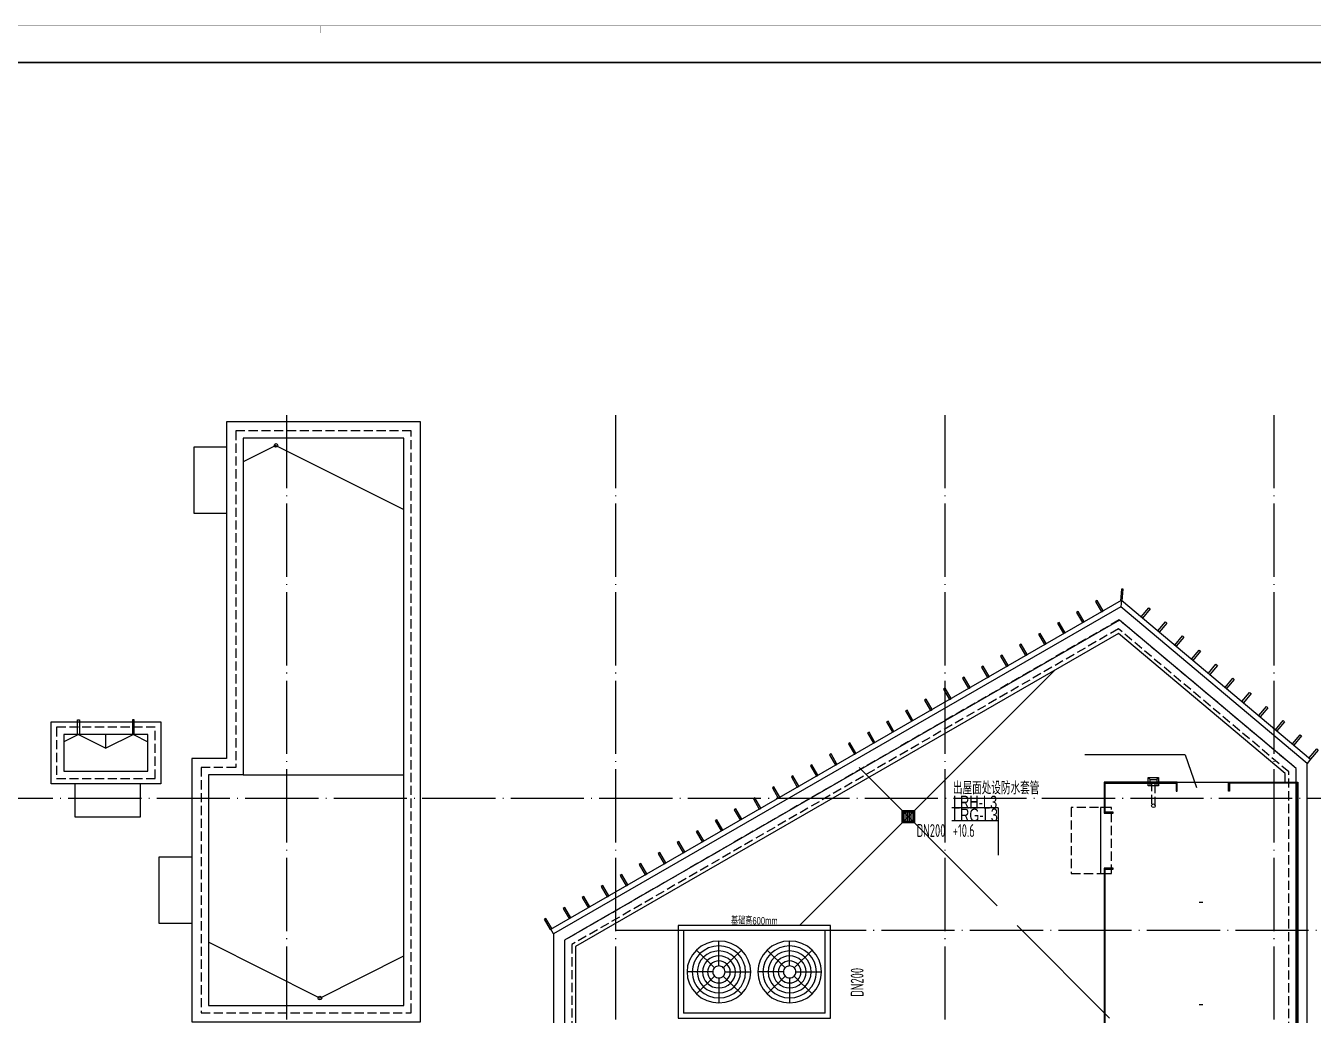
# Model space of a CAD drawing. Extents: x -777745 to 647905, y -207485 to 303235.
# Drawn here: x 23366 to 58568, y 136877 to 163917 of the extents above; entities that cross this region are included whole.
import ezdxf

# ---------------------------------------------------------------- set-up
doc = ezdxf.new("R2010")
doc.units = 0
doc.header["$LTSCALE"] = 1000
for name, pattern in [('X-104 13#平面$0$109 3#平面$0$DASH', [0.35, 0.25, -0.1]), ('X-104 13#平面$0$DASH', [0.35, 0.25, -0.1]), ('X-104 13#平面$0$DOTE', [2.42, 2, -0.2, 0.02, -0.2])]:
    doc.linetypes.add(name, pattern=pattern)
doc.layers.get('0').update_dxf_attribs({"linetype": 'CONTINUOUS'})
doc.layers.add('00-建筑结构条件', color=4, linetype='CONTINUOUS', plot=False)
for name, color, linetype in [('00-防烟分区', 4, 'CONTINUOUS'), ('13#楼幕墙$1$A-C_玻璃幕墙', 140, 'CONTINUOUS'), ('13#楼幕墙$1$D-铝板', 181, 'CONTINUOUS'), ('ACS_COM', 7, 'CONTINUOUS'), ('DUCT-新风标注', 3, 'CONTINUOUS'), ('EQ-冷水机组', 7, 'CONTINUOUS'), ('X-104 13#平面$0$00-基础条件', 4, 'CONTINUOUS'), ('X-104 13#平面$0$A-E_电梯', 171, 'CONTINUOUS'), ('X-104 13#平面$0$A-O_分水线', 127, 'CONTINUOUS'), ('X-104 13#平面$0$A-O_屋面', 201, 'CONTINUOUS'), ('X-104 13#平面$0$A-SUR_保温', 222, 'CONTINUOUS'), ('X-104 13#平面$0$A-TECH_结构', 21, 'CONTINUOUS'), ('X-104 13#平面$0$A_AXIS-轴线', 36, 'X-104 13#平面$0$DOTE'), ('X-104 13#平面$0$EH_石材', 116, 'CONTINUOUS'), ('X-104 13#平面$0$X-104 13#平面$0$A-TECH_结构', 21, 'CONTINUOUS'), ('X-104 13#平面$0$图例', 7, 'CONTINUOUS')]:
    doc.layers.add(name, color=color, linetype=linetype)
doc.styles.add('HZF', font='ROS', dxfattribs={"width": 0.75, "bigfont": 'JD'})
doc.styles.add('等高', font='ros1.shx', dxfattribs={"width": 0.7, "bigfont": 'jd.shx'})

# ---------------------------------------------------------------- blocks, each defined once
blk = doc.blocks.new('图框-A1')
for points, const_width in [([(0, 0), (841, 0), (841, 594), (0, 594)], 0.05), ([(766, 584), (25, 584), (25, 10), (766, 10)], 0.5)]:
    blk.add_lwpolyline(points, close=True, dxfattribs=dict(const_width=const_width))
at = {"const_width": 0.05}
blk.add_lwpolyline([(420.5, 594), (420.5, 592)], dxfattribs=at)
blk = doc.blocks.new('X-104 13#平面$0$zzzzx')
at = {"layer": 'X-104 13#平面$0$A_AXIS-轴线', "linetype": 'X-104 13#平面$0$DOTE'}
for p, q in [((30500, -7401), (30500, 28620)), ((39500, -7401), (39500, 28620)), ((48500, -7401), (48500, 28620)), ((57500, -7401), (57500, 28620)), ((60408, 18000), (-2925, 18000))]:
    blk.add_line(p, q, dxfattribs=at)
blk = doc.blocks.new('13#楼幕墙$1$eeeessew')
blk.add_lwpolyline([(50, 0), (0, 0), (0, 325), (50, 325)], close=True)
blk = doc.blocks.new('13#楼幕墙$1$ccdididi')
blk.add_lwpolyline([(50, 325), (0, 325), (0, 0), (50, 0)], close=True)
blk = doc.blocks.new('13#楼幕墙')
at = {"layer": '13#楼幕墙$1$A-C_玻璃幕墙'}
for p, q in [((53305, 148035), (37800, 139100)), ((58400, 143760), (53305, 148035)), ((58400, 123700), (58400, 143760)), ((37800, 139100), (37800, 135000))]:
    blk.add_line(p, q, dxfattribs=at)
at = {"layer": '13#楼幕墙$1$D-铝板'}
blk.add_lwpolyline([(37725, 139230), (53321, 148217), (53305, 148035), (37800, 139100)], close=True, dxfattribs=at)
blk.add_lwpolyline([(53321, 148217), (58496, 143875), (58400, 143760), (53305, 148035)], dxfattribs=at)
for name, p, rotation in [('13#楼幕墙$1$ccdididi', (52780, 147905), 29.95337307636523), ('13#楼幕墙$1$ccdididi', (53294, 148200), 354.9766865497638), ('13#楼幕墙$1$ccdididi', (52260, 147606), 29.95337307636523), ('13#楼幕墙$1$eeeessew', (53861, 147764), 320.000000000001), ('13#楼幕墙$1$ccdididi', (51740, 147306), 29.95337307636523), ('13#楼幕墙$1$eeeessew', (54321, 147378), 320.000000000001), ('13#楼幕墙$1$ccdididi', (51220, 147007), 29.95337307636523), ('13#楼幕墙$1$eeeessew', (54781, 146993), 320.000000000001), ('13#楼幕墙$1$ccdididi', (50700, 146707), 29.95337307636523), ('13#楼幕墙$1$eeeessew', (55240, 146607), 320.000000000001), ('13#楼幕墙$1$ccdididi', (50180, 146407), 29.95337307636523), ('13#楼幕墙$1$eeeessew', (55700, 146221), 320.000000000001), ('13#楼幕墙$1$ccdididi', (49141, 145808), 29.95337307636523), ('13#楼幕墙$1$ccdididi', (49660, 146108), 29.95337307636523), ('13#楼幕墙$1$ccdididi', (48621, 145509), 29.95337307636523), ('13#楼幕墙$1$eeeessew', (56160, 145836), 320.000000000001), ('13#楼幕墙$1$ccdididi', (48101, 145209), 29.95337307636523), ('13#楼幕墙$1$eeeessew', (56619, 145450), 320.000000000001), ('13#楼幕墙$1$ccdididi', (47581, 144910), 29.95337307636523), ('13#楼幕墙$1$eeeessew', (57079, 145064), 320.000000000001), ('13#楼幕墙$1$ccdididi', (47061, 144610), 29.95337307636523), ('13#楼幕墙$1$eeeessew', (57538, 144679), 320.000000000001), ('13#楼幕墙$1$ccdididi', (46541, 144310), 29.95337307636523), ('13#楼幕墙$1$eeeessew', (57998, 144293), 320.000000000001), ('13#楼幕墙$1$ccdididi', (45502, 143711), 29.95337307636523), ('13#楼幕墙$1$ccdididi', (46021, 144011), 29.95337307636523), ('13#楼幕墙$1$eeeessew', (58458, 143907), 320.000000000001), ('13#楼幕墙$1$ccdididi', (44982, 143412), 29.95337307636523), ('13#楼幕墙$1$ccdididi', (44462, 143112), 29.95337307636523), ('13#楼幕墙$1$ccdididi', (43942, 142813), 29.95337307636523), ('13#楼幕墙$1$ccdididi', (43422, 142513), 29.95337307636523), ('13#楼幕墙$1$ccdididi', (42382, 141914), 29.95337307636523), ('13#楼幕墙$1$ccdididi', (42902, 142213), 29.95337307636523), ('13#楼幕墙$1$ccdididi', (41863, 141614), 29.95337307636523), ('13#楼幕墙$1$ccdididi', (41343, 141315), 29.95337307636523), ('13#楼幕墙$1$ccdididi', (40823, 141015), 29.95337307636523), ('13#楼幕墙$1$ccdididi', (40303, 140715), 29.95337307636523), ('13#楼幕墙$1$ccdididi', (39783, 140416), 29.95337307636523), ('13#楼幕墙$1$ccdididi', (38743, 139817), 29.95337307636523), ('13#楼幕墙$1$ccdididi', (39263, 140116), 29.95337307636523), ('13#楼幕墙$1$ccdididi', (38224, 139517), 29.95337307636523), ('13#楼幕墙$1$ccdididi', (37704, 139218), 29.95337307636523)]:
    blk.add_blockref(name, p, dxfattribs=dict(at, rotation=rotation))
blk = doc.blocks.new('X-104 13#平面$0$ys')
for points in [[(39025, 10025), (46006, 17006)], [(44430, 10570), (40654, 14346)], [(47500, 7500), (44970, 10030)]]:
    blk.add_lwpolyline(points)
blk = doc.blocks.new('X-104 13#平面$0$jtkjuyriuy')
h = blk.add_hatch()
h.set_pattern_fill('ANSI31', color=8, scale=30, angle=45)
h.set_pattern_definition([(90, (0, 0), (-47.625, 1e-14), [])])
h.paths.add_polyline_path([(-138, 138), (138, 138), (138, -138), (-138, -138)])
for points in [[(-168, 168), (168, 168), (168, -168), (-168, -168)], [(-138, 138), (138, 138), (138, -138), (-138, -138)]]:
    blk.add_lwpolyline(points, close=True)
blk = doc.blocks.new('X-104 13#平面$0$A$C6C68079C')
at = {"layer": 'X-104 13#平面$0$图例'}
for p, q in [((91, 87), (145, 141)), ((91, -87), (145, -137))]:
    blk.add_line(p, q, dxfattribs=at)
for points in [[(-80, -137), (-80, 141), (145, 141), (145, -137)], [(-80, -87), (-80, 87), (91, 87), (91, -87)]]:
    blk.add_lwpolyline(points, close=True, dxfattribs=at)
blk = doc.blocks.new('X-104 13#平面$0$A$C45D52E12')
at = {"layer": 'X-104 13#平面$0$X-104 13#平面$0$A-TECH_结构'}
blk.add_lwpolyline([(58300, -18800), (58300, 820), (53473, 4870), (38300, -3873), (38300, -8100), (12610, -8100), (4602, -2800), (-400, -2800), (-400, -20400), (22000, -20400), (22000, -18800)], close=True, dxfattribs=at)
blk = doc.blocks.new('X-104 13#平面')
at = {"color": 8, "linetype": 'X-104 13#平面$0$109 3#平面$0$DASH'}
for points in [[(33908, 136947), (33908, 152847), (29108, 152847), (29108, 143647), (28159, 143647), (28159, 136947)], [(24208, 143347), (26908, 143347), (26908, 144747), (24208, 144747)]]:
    blk.add_lwpolyline(points, close=True, dxfattribs=at)
at = {"layer": 'X-104 13#平面$0$00-基础条件'}
blk.add_lwpolyline([(41200, 139325), (41200, 136800), (45370, 136800), (45370, 139325), (41200, 139325)], dxfattribs=at)
at = {"layer": 'X-104 13#平面$0$A-E_电梯'}
for p, q in [((55550, 139960), (55450, 139960)), ((55550, 137160), (55450, 137160))]:
    blk.add_line(p, q, dxfattribs=at)
blk.add_lwpolyline([(53050, 142550), (52750, 142550), (52750, 140750), (53050, 140750)], dxfattribs=at)
at = {"layer": 'X-104 13#平面$0$A-O_分水线'}
for p, q in [((30208, 152447), (29308, 151997)), ((30208, 152447), (33708, 150697)), ((24808, 144547), (24408, 144347)), ((24808, 144547), (25558, 144172)), ((26308, 144547), (25558, 144172)), ((25558, 144172), (25558, 144547)), ((26308, 144547), (26708, 144347)), ((31408, 137347), (28359, 138872)), ((31408, 137347), (33708, 138497))]:
    blk.add_line(p, q, dxfattribs=at)
for points in [[(24833, 144947), (24833, 144547), (24783, 144547), (24783, 144947)], [(26283, 144947), (26283, 144547), (26333, 144547), (26333, 144947)]]:
    blk.add_lwpolyline(points, close=True, dxfattribs=at)
blk.add_lwpolyline([(29308, 143447), (33708, 143447)], dxfattribs=at)
at = {"layer": 'X-104 13#平面$0$A-O_分水线', "linetype": 'X-104 13#平面$0$DASH'}
blk.add_lwpolyline([(54250, 142600), (54250, 143250), (54150, 143250), (54150, 142600)], dxfattribs=at)
at = {"layer": 'X-104 13#平面$0$A-O_分水线'}
for centre in [(30208, 152447), (54200, 142600), (31408, 137347)]:
    blk.add_circle(centre, 50, dxfattribs=at)
at = {"layer": 'X-104 13#平面$0$A-O_屋面'}
for points in [[(33708, 137147), (33708, 152647), (29308, 152647), (29308, 143447), (28359, 143447), (28359, 137147)], [(58400, 123700), (58400, 143760), (53305, 148035), (37800, 139100), (37800, 135000), (12500, 135000), (4493, 140300), (-900, 140300), (-900, 122100), (22100, 122100), (22100, 123700)], [(26708, 144547), (24408, 144547), (24408, 143547), (26708, 143547)]]:
    blk.add_lwpolyline(points, close=True, dxfattribs=at)
blk.add_lwpolyline([(57800, 143250), (57800, 143480), (53241, 147306), (38400, 138753), (38400, 134400), (12319, 134400), (4312, 139700), (-300, 139700), (-300, 122700), (21500, 122700), (21500, 124300), (57800, 124300), (57800, 126850)], dxfattribs=at)
at = {"layer": 'X-104 13#平面$0$A-SUR_保温'}
for points in [[(34158, 136697), (34158, 153097), (28858, 153097), (28858, 143897), (27909, 143897), (27909, 136697)], [(24058, 144897), (27058, 144897), (27058, 143197), (24058, 143197)], [(26508, 143197), (24708, 143197), (24708, 142297), (26508, 142297)]]:
    blk.add_lwpolyline(points, close=True, dxfattribs=at)
for points in [[(28858, 152397), (27958, 152397), (27958, 150597), (28858, 150597)], [(27909, 141197), (27009, 141197), (27009, 139397), (27909, 139397)]]:
    blk.add_lwpolyline(points, dxfattribs=at)
at = {"layer": 'X-104 13#平面$0$A-SUR_保温', "linetype": 'X-104 13#平面$0$DASH'}
blk.add_lwpolyline([(53050, 142550), (51950, 142550), (51950, 140750), (53050, 140750)], close=True, dxfattribs=at)
at = {"layer": 'X-104 13#平面$0$A-TECH_结构', "linetype": 'X-104 13#平面$0$DASH'}
blk.add_lwpolyline([(58100, 124000), (58100, 143620), (53261, 147680), (38100, 138927), (38100, 134700), (12410, 134700), (4402, 140000), (-600, 140000), (-600, 122400), (21800, 122400), (21800, 124000)], close=True, dxfattribs=at)
blk.add_lwpolyline([(57900, 143527), (53240, 147437), (38300, 138811), (38300, 134500), (12350, 134500), (4342, 139800), (-400, 139800), (-400, 122600), (21600, 122600), (21600, 124200), (57900, 124200), (57900, 143527)], dxfattribs=at)
at = {"layer": 'X-104 13#平面$0$A_AXIS-轴线', "linetype": 'X-104 13#平面$0$DOTE'}
blk.add_line((39500, 139200), (60408, 139200), dxfattribs=at)
at = {"layer": 'X-104 13#平面$0$EH_石材'}
blk.add_line((54850, 143250), (56250, 143250), dxfattribs=at)
blk.add_lwpolyline([(56250, 143000), (56250, 143250), (58150, 143250), (58150, 126850), (51900, 126850), (51900, 128100), (52150, 128100), (52150, 128070), (51930, 128070), (51930, 126880), (58120, 126880), (58120, 143220), (56280, 143220), (56280, 143000), (56250, 143000)], dxfattribs=at)
for points in [[(53100, 142400), (53100, 142430), (52880, 142430), (52880, 143220), (54820, 143220), (54820, 143000), (54850, 143000), (54850, 143250), (52850, 143250), (52850, 142400)], [(52150, 131200), (52150, 131230), (51930, 131230), (51930, 134020), (52880, 134020), (52880, 140870), (53100, 140870), (53100, 140900), (52850, 140900), (52850, 134050), (51900, 134050), (51900, 131200)]]:
    blk.add_lwpolyline(points, close=True, dxfattribs=at)
at = {"xscale": 100, "yscale": 100, "zscale": 100}
blk.add_blockref('图框-A1', (-10635, 104515), dxfattribs=at)
for name, p in [('X-104 13#平面$0$zzzzx', (0, 124800)), ('X-104 13#平面$0$A$C45D52E12', (-200, 142800))]:
    blk.add_blockref(name, p)
at = {"color": 5, "rotation": 89.99999999999999}
blk.add_blockref('X-104 13#平面$0$A$C6C68079C', (54200, 143230), dxfattribs=at)
at = {"layer": 'X-104 13#平面$0$A-O_分水线'}
for name, p in [('X-104 13#平面$0$ys', (5500, 129300)), ('X-104 13#平面$0$jtkjuyriuy', (47500, 142300))]:
    blk.add_blockref(name, p, dxfattribs=at)
at = {"layer": 'X-104 13#平面$0$A-TECH_结构'}
blk.add_blockref('13#楼幕墙', (0, 0), dxfattribs=at)

msp = doc.modelspace()

# ---------------------------------------------------------------- linework, layer by layer
at = {"layer": '00-建筑结构条件'}
for q in [(52323.6, 143993.5), (55376.7, 143100)]:
    msp.add_line((55062.4, 143993.5), q, dxfattribs=at)
at = {"layer": 'DUCT-新风标注'}
for p, q in [((49950, 142540.6, 4070), (48688.9, 142540.6, 4070)), ((49950, 142540.6, 4070), (49950, 141250, 4070)), ((49950, 142190.6, 4070), (48688.9, 142190.6, 4070))]:
    msp.add_line(p, q, dxfattribs=at)
at = {"layer": 'EQ-冷水机组'}
for p, q in [((45220, 139190), (41350, 139190)), ((41350, 139190), (41350, 136930)), ((45220, 139190), (41350, 139190)), ((41350, 139190), (41350, 136930)), ((45220, 136930), (45220, 139190)), ((45220, 136930), (45220, 139190)), ((41833.7, 138763), (41701.8, 138657.8)), ((41833.7, 138763), (41701.8, 138657.8)), ((41984.3, 138841.1), (41833.7, 138763)), ((41984.3, 138841.1), (41833.7, 138763)), ((42037.9, 138715.3), (41911.6, 138649.8)), ((42037.9, 138715.3), (41911.6, 138649.8)), ((42147.6, 138889.2), (41984.3, 138841.1)), ((42147.6, 138889.2), (41984.3, 138841.1)), ((42175, 138755.7), (42037.9, 138715.3)), ((42175, 138755.7), (42037.9, 138715.3)), ((42317.5, 138905.5), (42147.6, 138889.2)), ((42317.5, 138905.5), (42147.6, 138889.2)), ((42317.5, 138769.3), (42175, 138755.7)), ((42317.5, 138769.3), (42175, 138755.7)), ((42487.4, 138889.2), (42317.5, 138905.5)), ((42317.5, 138224.7), (42317.5, 138905.5)), ((42317.5, 138224.7), (42317.5, 138905.5)), ((42487.4, 138889.2), (42317.5, 138905.5)), ((42317.5, 138224.7), (42317.5, 138905.5)), ((42317.5, 138224.7), (42317.5, 138905.5)), ((42460, 138755.7), (42317.5, 138769.3)), ((42460, 138755.7), (42317.5, 138769.3)), ((42597.1, 138715.3), (42460, 138755.7)), ((42597.1, 138715.3), (42460, 138755.7)), ((42650.7, 138841.1), (42487.4, 138889.2)), ((42650.7, 138841.1), (42487.4, 138889.2)), ((42723.4, 138649.8), (42597.1, 138715.3)), ((42723.4, 138649.8), (42597.1, 138715.3)), ((42801.3, 138763), (42650.7, 138841.1)), ((42801.3, 138763), (42650.7, 138841.1)), ((42933.2, 138657.8), (42801.3, 138763)), ((42933.2, 138657.8), (42801.3, 138763)), ((43768.7, 138763), (43636.8, 138657.8)), ((43768.7, 138763), (43636.8, 138657.8)), ((43919.3, 138841.1), (43768.7, 138763)), ((43919.3, 138841.1), (43768.7, 138763)), ((43972.9, 138715.3), (43846.6, 138649.8)), ((43972.9, 138715.3), (43846.6, 138649.8)), ((44082.6, 138889.2), (43919.3, 138841.1)), ((44082.6, 138889.2), (43919.3, 138841.1)), ((44110, 138755.7), (43972.9, 138715.3)), ((44110, 138755.7), (43972.9, 138715.3)), ((44252.5, 138905.5), (44082.6, 138889.2)), ((44252.5, 138905.5), (44082.6, 138889.2)), ((44252.5, 138769.3), (44110, 138755.7)), ((44252.5, 138769.3), (44110, 138755.7)), ((44422.4, 138889.2), (44252.5, 138905.5)), ((44252.5, 138224.7), (44252.5, 138905.5)), ((44252.5, 138224.7), (44252.5, 138905.5)), ((44422.4, 138889.2), (44252.5, 138905.5)), ((44252.5, 138224.7), (44252.5, 138905.5)), ((44252.5, 138224.7), (44252.5, 138905.5)), ((44395, 138755.7), (44252.5, 138769.3)), ((44395, 138755.7), (44252.5, 138769.3)), ((44532.1, 138715.3), (44395, 138755.7)), ((44532.1, 138715.3), (44395, 138755.7)), ((44585.7, 138841.1), (44422.4, 138889.2)), ((44585.7, 138841.1), (44422.4, 138889.2)), ((44658.4, 138649.8), (44532.1, 138715.3)), ((44658.4, 138649.8), (44532.1, 138715.3)), ((44736.3, 138763), (44585.7, 138841.1)), ((44736.3, 138763), (44585.7, 138841.1)), ((44868.2, 138657.8), (44736.3, 138763)), ((44868.2, 138657.8), (44736.3, 138763)), ((41513, 138383.5), (41463.5, 138224.9)), ((41513, 138383.5), (41463.5, 138224.9)), ((41593.5, 138529.7), (41513, 138383.5)), ((41593.5, 138529.7), (41513, 138383.5)), ((41701.8, 138657.8), (41593.5, 138529.7)), ((41701.8, 138657.8), (41593.5, 138529.7)), ((41710.1, 138454.1), (41642.6, 138331.4)), ((41710.1, 138454.1), (41642.6, 138331.4)), ((42197.5, 138176.5), (41701.8, 138657.8)), ((42197.5, 138176.5), (41701.8, 138657.8)), ((41800.9, 138561.6), (41710.1, 138454.1)), ((41800.9, 138561.6), (41710.1, 138454.1)), ((41826.7, 138378.4), (41772.1, 138279.3)), ((41826.7, 138378.4), (41772.1, 138279.3)), ((41911.6, 138649.8), (41800.9, 138561.6)), ((41911.6, 138649.8), (41800.9, 138561.6)), ((41900.1, 138465.3), (41826.7, 138378.4)), ((41900.1, 138465.3), (41826.7, 138378.4)), ((41989.5, 138536.6), (41900.1, 138465.3)), ((41989.5, 138536.6), (41900.1, 138465.3)), ((41999.2, 138369), (41943.3, 138302.8)), ((41999.2, 138369), (41943.3, 138302.8)), ((42091.6, 138589.5), (41989.5, 138536.6)), ((42091.6, 138589.5), (41989.5, 138536.6)), ((42067.4, 138423.4), (41999.2, 138369)), ((42067.4, 138423.4), (41999.2, 138369)), ((42145.3, 138463.8), (42067.4, 138423.4)), ((42145.3, 138463.8), (42067.4, 138423.4)), ((42202.3, 138622.2), (42091.6, 138589.5)), ((42202.3, 138622.2), (42091.6, 138589.5)), ((42229.7, 138488.6), (42145.3, 138463.8)), ((42229.7, 138488.6), (42145.3, 138463.8)), ((42257, 138355.1), (42198.9, 138338)), ((42257, 138355.1), (42198.9, 138338)), ((42317.5, 138633.2), (42202.3, 138622.2)), ((42317.5, 138633.2), (42202.3, 138622.2)), ((42317.5, 138497), (42229.7, 138488.6)), ((42317.5, 138497), (42229.7, 138488.6)), ((42317.5, 138360.9), (42257, 138355.1)), ((42317.5, 138360.9), (42257, 138355.1)), ((42432.7, 138622.2), (42317.5, 138633.2)), ((42432.7, 138622.2), (42317.5, 138633.2)), ((42405.3, 138488.6), (42317.5, 138497)), ((42405.3, 138488.6), (42317.5, 138497)), ((42378, 138355.1), (42317.5, 138360.9)), ((42378, 138355.1), (42317.5, 138360.9)), ((42436.1, 138338), (42378, 138355.1)), ((42436.1, 138338), (42378, 138355.1)), ((42489.7, 138463.8), (42405.3, 138488.6)), ((42489.7, 138463.8), (42405.3, 138488.6)), ((42543.4, 138589.5), (42432.7, 138622.2)), ((42543.4, 138589.5), (42432.7, 138622.2)), ((42437.5, 138176.5), (42933.2, 138657.8)), ((42437.5, 138176.5), (42933.2, 138657.8)), ((42567.6, 138423.4), (42489.7, 138463.8)), ((42567.6, 138423.4), (42489.7, 138463.8)), ((42645.5, 138536.6), (42543.4, 138589.5)), ((42645.5, 138536.6), (42543.4, 138589.5)), ((42635.8, 138369), (42567.6, 138423.4)), ((42635.8, 138369), (42567.6, 138423.4)), ((42691.7, 138302.8), (42635.8, 138369)), ((42691.7, 138302.8), (42635.8, 138369)), ((42734.9, 138465.3), (42645.5, 138536.6)), ((42734.9, 138465.3), (42645.5, 138536.6)), ((42834.1, 138561.6), (42723.4, 138649.8)), ((42834.1, 138561.6), (42723.4, 138649.8)), ((42808.3, 138378.4), (42734.9, 138465.3)), ((42808.3, 138378.4), (42734.9, 138465.3)), ((42862.9, 138279.3), (42808.3, 138378.4)), ((42862.9, 138279.3), (42808.3, 138378.4)), ((42924.9, 138454.1), (42834.1, 138561.6)), ((42924.9, 138454.1), (42834.1, 138561.6)), ((42992.4, 138331.4), (42924.9, 138454.1)), ((42992.4, 138331.4), (42924.9, 138454.1)), ((43041.5, 138529.7), (42933.2, 138657.8)), ((43041.5, 138529.7), (42933.2, 138657.8)), ((43122, 138383.5), (43041.5, 138529.7)), ((43122, 138383.5), (43041.5, 138529.7)), ((43171.5, 138224.9), (43122, 138383.5)), ((43171.5, 138224.9), (43122, 138383.5)), ((43448, 138383.5), (43398.5, 138224.9)), ((43448, 138383.5), (43398.5, 138224.9)), ((43528.5, 138529.7), (43448, 138383.5)), ((43528.5, 138529.7), (43448, 138383.5)), ((43636.8, 138657.8), (43528.5, 138529.7)), ((43636.8, 138657.8), (43528.5, 138529.7)), ((43645.1, 138454.1), (43577.6, 138331.4)), ((43645.1, 138454.1), (43577.6, 138331.4)), ((44132.5, 138176.5), (43636.8, 138657.8)), ((44132.5, 138176.5), (43636.8, 138657.8)), ((43735.9, 138561.6), (43645.1, 138454.1)), ((43735.9, 138561.6), (43645.1, 138454.1)), ((43761.7, 138378.4), (43707.1, 138279.3)), ((43761.7, 138378.4), (43707.1, 138279.3)), ((43846.6, 138649.8), (43735.9, 138561.6)), ((43846.6, 138649.8), (43735.9, 138561.6)), ((43835.1, 138465.3), (43761.7, 138378.4)), ((43835.1, 138465.3), (43761.7, 138378.4)), ((43924.5, 138536.6), (43835.1, 138465.3)), ((43924.5, 138536.6), (43835.1, 138465.3)), ((43934.2, 138369), (43878.3, 138302.8)), ((43934.2, 138369), (43878.3, 138302.8)), ((44026.6, 138589.5), (43924.5, 138536.6)), ((44026.6, 138589.5), (43924.5, 138536.6)), ((44002.4, 138423.4), (43934.2, 138369)), ((44002.4, 138423.4), (43934.2, 138369)), ((44080.3, 138463.8), (44002.4, 138423.4)), ((44080.3, 138463.8), (44002.4, 138423.4)), ((44137.3, 138622.2), (44026.6, 138589.5)), ((44137.3, 138622.2), (44026.6, 138589.5)), ((44164.7, 138488.6), (44080.3, 138463.8)), ((44164.7, 138488.6), (44080.3, 138463.8)), ((44192, 138355.1), (44133.9, 138338)), ((44192, 138355.1), (44133.9, 138338)), ((44252.5, 138633.2), (44137.3, 138622.2)), ((44252.5, 138633.2), (44137.3, 138622.2)), ((44252.5, 138497), (44164.7, 138488.6)), ((44252.5, 138497), (44164.7, 138488.6)), ((44252.5, 138360.9), (44192, 138355.1)), ((44252.5, 138360.9), (44192, 138355.1)), ((44367.7, 138622.2), (44252.5, 138633.2)), ((44367.7, 138622.2), (44252.5, 138633.2)), ((44340.3, 138488.6), (44252.5, 138497)), ((44340.3, 138488.6), (44252.5, 138497)), ((44313, 138355.1), (44252.5, 138360.9)), ((44313, 138355.1), (44252.5, 138360.9)), ((44371.1, 138338), (44313, 138355.1)), ((44371.1, 138338), (44313, 138355.1)), ((44424.7, 138463.8), (44340.3, 138488.6)), ((44424.7, 138463.8), (44340.3, 138488.6)), ((44478.4, 138589.5), (44367.7, 138622.2)), ((44478.4, 138589.5), (44367.7, 138622.2)), ((44372.5, 138176.5), (44868.2, 138657.8)), ((44372.5, 138176.5), (44868.2, 138657.8)), ((44502.6, 138423.4), (44424.7, 138463.8)), ((44502.6, 138423.4), (44424.7, 138463.8)), ((44580.5, 138536.6), (44478.4, 138589.5)), ((44580.5, 138536.6), (44478.4, 138589.5)), ((44570.8, 138369), (44502.6, 138423.4)), ((44570.8, 138369), (44502.6, 138423.4)), ((44626.7, 138302.8), (44570.8, 138369)), ((44626.7, 138302.8), (44570.8, 138369)), ((44669.9, 138465.3), (44580.5, 138536.6)), ((44669.9, 138465.3), (44580.5, 138536.6)), ((44769.1, 138561.6), (44658.4, 138649.8)), ((44769.1, 138561.6), (44658.4, 138649.8)), ((44743.3, 138378.4), (44669.9, 138465.3)), ((44743.3, 138378.4), (44669.9, 138465.3)), ((44797.9, 138279.3), (44743.3, 138378.4)), ((44797.9, 138279.3), (44743.3, 138378.4)), ((44859.9, 138454.1), (44769.1, 138561.6)), ((44859.9, 138454.1), (44769.1, 138561.6)), ((44927.4, 138331.4), (44859.9, 138454.1)), ((44927.4, 138331.4), (44859.9, 138454.1)), ((44976.5, 138529.7), (44868.2, 138657.8)), ((44976.5, 138529.7), (44868.2, 138657.8)), ((45057, 138383.5), (44976.5, 138529.7)), ((45057, 138383.5), (44976.5, 138529.7)), ((45106.5, 138224.9), (45057, 138383.5)), ((45106.5, 138224.9), (45057, 138383.5)), ((41463.5, 138224.9), (41446.8, 138060)), ((41463.5, 138224.9), (41446.8, 138060)), ((41446.8, 138060), (41463.5, 137895.1)), ((42147.8, 138060), (41446.8, 138060)), ((42147.8, 138060), (41446.8, 138060)), ((41446.8, 138060), (41463.5, 137895.1)), ((42147.8, 138060), (41446.8, 138060)), ((42147.8, 138060), (41446.8, 138060)), ((41601, 138198.4), (41587, 138060)), ((41601, 138198.4), (41587, 138060)), ((41587, 138060), (41601, 137921.6)), ((41587, 138060), (41601, 137921.6)), ((41642.6, 138331.4), (41601, 138198.4)), ((41642.6, 138331.4), (41601, 138198.4)), ((41738.5, 138171.8), (41727.2, 138060)), ((41738.5, 138171.8), (41727.2, 138060)), ((41727.2, 138060), (41738.5, 137948.2)), ((41727.2, 138060), (41738.5, 137948.2)), ((41772.1, 138279.3), (41738.5, 138171.8)), ((41772.1, 138279.3), (41738.5, 138171.8)), ((41876.1, 138145.3), (41867.4, 138060)), ((41876.1, 138145.3), (41867.4, 138060)), ((41867.4, 138060), (41876.1, 137974.7)), ((41867.4, 138060), (41876.1, 137974.7)), ((41901.7, 138227.2), (41876.1, 138145.3)), ((41901.7, 138227.2), (41876.1, 138145.3)), ((41943.3, 138302.8), (41901.7, 138227.2)), ((41943.3, 138302.8), (41901.7, 138227.2)), ((42013.6, 138118.7), (42007.6, 138060)), ((42013.6, 138118.7), (42007.6, 138060)), ((42007.6, 138060), (42013.6, 138001.3)), ((42007.6, 138060), (42013.6, 138001.3)), ((42031.2, 138175.1), (42013.6, 138118.7)), ((42031.2, 138175.1), (42013.6, 138118.7)), ((42013.6, 138001.3), (42031.2, 137944.9)), ((42013.6, 138001.3), (42031.2, 137944.9)), ((42059.8, 138227.2), (42031.2, 138175.1)), ((42059.8, 138227.2), (42031.2, 138175.1)), ((42098.4, 138272.8), (42059.8, 138227.2)), ((42098.4, 138272.8), (42059.8, 138227.2)), ((42145.3, 138310.2), (42098.4, 138272.8)), ((42145.3, 138310.2), (42098.4, 138272.8)), ((42198.9, 138338), (42145.3, 138310.2)), ((42198.9, 138338), (42145.3, 138310.2)), ((42151.1, 138092.1), (42147.8, 138060)), ((42151.1, 138092.1), (42147.8, 138060)), ((42147.8, 138060), (42151.1, 138027.9)), ((42147.8, 138060), (42151.1, 138027.9)), ((42160.8, 138123), (42151.1, 138092.1)), ((42160.8, 138123), (42151.1, 138092.1)), ((42151.1, 138027.9), (42160.8, 137997)), ((42151.1, 138027.9), (42160.8, 137997)), ((42176.4, 138151.5), (42160.8, 138123)), ((42176.4, 138151.5), (42160.8, 138123)), ((42160.8, 137997), (42176.4, 137968.5)), ((42160.8, 137997), (42176.4, 137968.5)), ((42197.5, 138176.5), (42176.4, 138151.5)), ((42197.5, 138176.5), (42176.4, 138151.5)), ((42223.2, 138197), (42197.5, 138176.5)), ((42223.2, 138197), (42197.5, 138176.5)), ((42252.6, 138212.2), (42223.2, 138197)), ((42252.6, 138212.2), (42223.2, 138197)), ((42284.4, 138221.6), (42252.6, 138212.2)), ((42284.4, 138221.6), (42252.6, 138212.2)), ((42317.5, 138224.7), (42284.4, 138221.6)), ((42317.5, 138224.7), (42284.4, 138221.6)), ((42350.6, 138221.6), (42317.5, 138224.7)), ((42350.6, 138221.6), (42317.5, 138224.7)), ((42382.4, 138212.2), (42350.6, 138221.6)), ((42382.4, 138212.2), (42350.6, 138221.6)), ((42411.8, 138197), (42382.4, 138212.2)), ((42411.8, 138197), (42382.4, 138212.2)), ((42437.5, 138176.5), (42411.8, 138197)), ((42437.5, 138176.5), (42411.8, 138197)), ((42489.7, 138310.2), (42436.1, 138338)), ((42489.7, 138310.2), (42436.1, 138338)), ((42458.6, 138151.5), (42437.5, 138176.5)), ((42458.6, 138151.5), (42437.5, 138176.5)), ((42474.2, 138123), (42458.6, 138151.5)), ((42474.2, 138123), (42458.6, 138151.5)), ((42458.6, 137968.5), (42474.2, 137997)), ((42458.6, 137968.5), (42474.2, 137997)), ((42483.9, 138092.1), (42474.2, 138123)), ((42483.9, 138092.1), (42474.2, 138123)), ((42474.2, 137997), (42483.9, 138027.9)), ((42474.2, 137997), (42483.9, 138027.9)), ((42487.2, 138060), (42483.9, 138092.1)), ((42487.2, 138060), (42483.9, 138092.1)), ((42483.9, 138027.9), (42487.2, 138060)), ((42483.9, 138027.9), (42487.2, 138060)), ((42487.2, 138060), (43188.2, 138060)), ((42487.2, 138060), (43188.2, 138060)), ((42487.2, 138060), (43188.2, 138060)), ((42487.2, 138060), (43188.2, 138060)), ((42536.6, 138272.8), (42489.7, 138310.2)), ((42536.6, 138272.8), (42489.7, 138310.2)), ((42575.2, 138227.2), (42536.6, 138272.8)), ((42575.2, 138227.2), (42536.6, 138272.8)), ((42603.8, 138175.1), (42575.2, 138227.2)), ((42603.8, 138175.1), (42575.2, 138227.2)), ((42621.4, 138118.7), (42603.8, 138175.1)), ((42621.4, 138118.7), (42603.8, 138175.1)), ((42603.8, 137944.9), (42621.4, 138001.3)), ((42603.8, 137944.9), (42621.4, 138001.3)), ((42627.4, 138060), (42621.4, 138118.7)), ((42627.4, 138060), (42621.4, 138118.7)), ((42621.4, 138001.3), (42627.4, 138060)), ((42621.4, 138001.3), (42627.4, 138060)), ((42733.3, 138227.2), (42691.7, 138302.8)), ((42733.3, 138227.2), (42691.7, 138302.8)), ((42758.9, 138145.3), (42733.3, 138227.2)), ((42758.9, 138145.3), (42733.3, 138227.2)), ((42767.6, 138060), (42758.9, 138145.3)), ((42767.6, 138060), (42758.9, 138145.3)), ((42758.9, 137974.7), (42767.6, 138060)), ((42758.9, 137974.7), (42767.6, 138060)), ((42896.5, 138171.8), (42862.9, 138279.3)), ((42896.5, 138171.8), (42862.9, 138279.3)), ((42907.8, 138060), (42896.5, 138171.8)), ((42907.8, 138060), (42896.5, 138171.8)), ((42896.5, 137948.2), (42907.8, 138060)), ((42896.5, 137948.2), (42907.8, 138060)), ((43034, 138198.4), (42992.4, 138331.4)), ((43034, 138198.4), (42992.4, 138331.4)), ((43048, 138060), (43034, 138198.4)), ((43048, 138060), (43034, 138198.4)), ((43034, 137921.6), (43048, 138060)), ((43034, 137921.6), (43048, 138060)), ((43188.2, 138060), (43171.5, 138224.9)), ((43188.2, 138060), (43171.5, 138224.9)), ((43171.5, 137895.1), (43188.2, 138060)), ((43171.5, 137895.1), (43188.2, 138060)), ((43398.5, 138224.9), (43381.8, 138060)), ((43398.5, 138224.9), (43381.8, 138060)), ((43381.8, 138060), (43398.5, 137895.1)), ((44082.8, 138060), (43381.8, 138060)), ((44082.8, 138060), (43381.8, 138060)), ((43381.8, 138060), (43398.5, 137895.1)), ((44082.8, 138060), (43381.8, 138060)), ((44082.8, 138060), (43381.8, 138060)), ((43536, 138198.4), (43522, 138060)), ((43536, 138198.4), (43522, 138060)), ((43522, 138060), (43536, 137921.6)), ((43522, 138060), (43536, 137921.6)), ((43577.6, 138331.4), (43536, 138198.4)), ((43577.6, 138331.4), (43536, 138198.4)), ((43673.5, 138171.8), (43662.2, 138060)), ((43673.5, 138171.8), (43662.2, 138060)), ((43662.2, 138060), (43673.5, 137948.2)), ((43662.2, 138060), (43673.5, 137948.2)), ((43707.1, 138279.3), (43673.5, 138171.8)), ((43707.1, 138279.3), (43673.5, 138171.8)), ((43811.1, 138145.3), (43802.4, 138060)), ((43811.1, 138145.3), (43802.4, 138060)), ((43802.4, 138060), (43811.1, 137974.7)), ((43802.4, 138060), (43811.1, 137974.7)), ((43836.7, 138227.2), (43811.1, 138145.3)), ((43836.7, 138227.2), (43811.1, 138145.3)), ((43878.3, 138302.8), (43836.7, 138227.2)), ((43878.3, 138302.8), (43836.7, 138227.2)), ((43948.6, 138118.7), (43942.6, 138060)), ((43948.6, 138118.7), (43942.6, 138060)), ((43942.6, 138060), (43948.6, 138001.3)), ((43942.6, 138060), (43948.6, 138001.3)), ((43966.2, 138175.1), (43948.6, 138118.7)), ((43966.2, 138175.1), (43948.6, 138118.7)), ((43948.6, 138001.3), (43966.2, 137944.9)), ((43948.6, 138001.3), (43966.2, 137944.9)), ((43994.8, 138227.2), (43966.2, 138175.1)), ((43994.8, 138227.2), (43966.2, 138175.1)), ((44033.4, 138272.8), (43994.8, 138227.2)), ((44033.4, 138272.8), (43994.8, 138227.2)), ((44080.3, 138310.2), (44033.4, 138272.8)), ((44080.3, 138310.2), (44033.4, 138272.8)), ((44133.9, 138338), (44080.3, 138310.2)), ((44133.9, 138338), (44080.3, 138310.2)), ((44086.1, 138092.1), (44082.8, 138060)), ((44086.1, 138092.1), (44082.8, 138060)), ((44082.8, 138060), (44086.1, 138027.9)), ((44082.8, 138060), (44086.1, 138027.9)), ((44095.8, 138123), (44086.1, 138092.1)), ((44095.8, 138123), (44086.1, 138092.1)), ((44086.1, 138027.9), (44095.8, 137997)), ((44086.1, 138027.9), (44095.8, 137997)), ((44111.4, 138151.5), (44095.8, 138123)), ((44111.4, 138151.5), (44095.8, 138123)), ((44095.8, 137997), (44111.4, 137968.5)), ((44095.8, 137997), (44111.4, 137968.5)), ((44132.5, 138176.5), (44111.4, 138151.5)), ((44132.5, 138176.5), (44111.4, 138151.5)), ((44158.2, 138197), (44132.5, 138176.5)), ((44158.2, 138197), (44132.5, 138176.5)), ((44187.6, 138212.2), (44158.2, 138197)), ((44187.6, 138212.2), (44158.2, 138197)), ((44219.4, 138221.6), (44187.6, 138212.2)), ((44219.4, 138221.6), (44187.6, 138212.2)), ((44252.5, 138224.7), (44219.4, 138221.6)), ((44252.5, 138224.7), (44219.4, 138221.6)), ((44285.6, 138221.6), (44252.5, 138224.7)), ((44285.6, 138221.6), (44252.5, 138224.7)), ((44317.4, 138212.2), (44285.6, 138221.6)), ((44317.4, 138212.2), (44285.6, 138221.6)), ((44346.8, 138197), (44317.4, 138212.2)), ((44346.8, 138197), (44317.4, 138212.2)), ((44372.5, 138176.5), (44346.8, 138197)), ((44372.5, 138176.5), (44346.8, 138197)), ((44424.7, 138310.2), (44371.1, 138338)), ((44424.7, 138310.2), (44371.1, 138338)), ((44393.6, 138151.5), (44372.5, 138176.5)), ((44393.6, 138151.5), (44372.5, 138176.5)), ((44409.2, 138123), (44393.6, 138151.5)), ((44409.2, 138123), (44393.6, 138151.5)), ((44393.6, 137968.5), (44409.2, 137997)), ((44393.6, 137968.5), (44409.2, 137997)), ((44418.9, 138092.1), (44409.2, 138123)), ((44418.9, 138092.1), (44409.2, 138123)), ((44409.2, 137997), (44418.9, 138027.9)), ((44409.2, 137997), (44418.9, 138027.9)), ((44422.2, 138060), (44418.9, 138092.1)), ((44422.2, 138060), (44418.9, 138092.1)), ((44418.9, 138027.9), (44422.2, 138060)), ((44418.9, 138027.9), (44422.2, 138060)), ((44422.2, 138060), (45123.2, 138060)), ((44422.2, 138060), (45123.2, 138060)), ((44422.2, 138060), (45123.2, 138060)), ((44422.2, 138060), (45123.2, 138060)), ((44471.6, 138272.8), (44424.7, 138310.2)), ((44471.6, 138272.8), (44424.7, 138310.2)), ((44510.2, 138227.2), (44471.6, 138272.8)), ((44510.2, 138227.2), (44471.6, 138272.8)), ((44538.8, 138175.1), (44510.2, 138227.2)), ((44538.8, 138175.1), (44510.2, 138227.2)), ((44556.4, 138118.7), (44538.8, 138175.1)), ((44556.4, 138118.7), (44538.8, 138175.1)), ((44538.8, 137944.9), (44556.4, 138001.3)), ((44538.8, 137944.9), (44556.4, 138001.3)), ((44562.4, 138060), (44556.4, 138118.7)), ((44562.4, 138060), (44556.4, 138118.7)), ((44556.4, 138001.3), (44562.4, 138060)), ((44556.4, 138001.3), (44562.4, 138060)), ((44668.3, 138227.2), (44626.7, 138302.8)), ((44668.3, 138227.2), (44626.7, 138302.8)), ((44693.9, 138145.3), (44668.3, 138227.2)), ((44693.9, 138145.3), (44668.3, 138227.2)), ((44702.6, 138060), (44693.9, 138145.3)), ((44702.6, 138060), (44693.9, 138145.3)), ((44693.9, 137974.7), (44702.6, 138060)), ((44693.9, 137974.7), (44702.6, 138060)), ((44831.5, 138171.8), (44797.9, 138279.3)), ((44831.5, 138171.8), (44797.9, 138279.3)), ((44842.8, 138060), (44831.5, 138171.8)), ((44842.8, 138060), (44831.5, 138171.8)), ((44831.5, 137948.2), (44842.8, 138060)), ((44831.5, 137948.2), (44842.8, 138060)), ((44969, 138198.4), (44927.4, 138331.4)), ((44969, 138198.4), (44927.4, 138331.4)), ((44983, 138060), (44969, 138198.4)), ((44983, 138060), (44969, 138198.4)), ((44969, 137921.6), (44983, 138060)), ((44969, 137921.6), (44983, 138060)), ((45123.2, 138060), (45106.5, 138224.9)), ((45123.2, 138060), (45106.5, 138224.9)), ((45106.5, 137895.1), (45123.2, 138060)), ((45106.5, 137895.1), (45123.2, 138060)), ((41463.5, 137895.1), (41513, 137736.5)), ((41463.5, 137895.1), (41513, 137736.5)), ((41513, 137736.5), (41593.5, 137590.3)), ((41513, 137736.5), (41593.5, 137590.3)), ((41601, 137921.6), (41642.6, 137788.6)), ((41601, 137921.6), (41642.6, 137788.6)), ((41642.6, 137788.6), (41710.1, 137665.9)), ((41642.6, 137788.6), (41710.1, 137665.9)), ((42197.5, 137943.5), (41701.8, 137462.2)), ((42197.5, 137943.5), (41701.8, 137462.2)), ((41710.1, 137665.9), (41800.9, 137558.4)), ((41710.1, 137665.9), (41800.9, 137558.4)), ((41738.5, 137948.2), (41772.1, 137840.7)), ((41738.5, 137948.2), (41772.1, 137840.7)), ((41772.1, 137840.7), (41826.7, 137741.6)), ((41772.1, 137840.7), (41826.7, 137741.6)), ((41826.7, 137741.6), (41900.1, 137654.7)), ((41826.7, 137741.6), (41900.1, 137654.7)), ((41876.1, 137974.7), (41901.7, 137892.8)), ((41876.1, 137974.7), (41901.7, 137892.8)), ((41900.1, 137654.7), (41989.5, 137583.4)), ((41900.1, 137654.7), (41989.5, 137583.4)), ((41901.7, 137892.8), (41943.3, 137817.2)), ((41901.7, 137892.8), (41943.3, 137817.2)), ((41943.3, 137817.2), (41999.2, 137751)), ((41943.3, 137817.2), (41999.2, 137751)), ((41999.2, 137751), (42067.4, 137696.6)), ((41999.2, 137751), (42067.4, 137696.6)), ((42031.2, 137944.9), (42059.8, 137892.8)), ((42031.2, 137944.9), (42059.8, 137892.8)), ((42059.8, 137892.8), (42098.4, 137847.2)), ((42059.8, 137892.8), (42098.4, 137847.2)), ((42067.4, 137696.6), (42145.3, 137656.2)), ((42067.4, 137696.6), (42145.3, 137656.2)), ((42098.4, 137847.2), (42145.3, 137809.8)), ((42098.4, 137847.2), (42145.3, 137809.8)), ((42145.3, 137809.8), (42198.9, 137782)), ((42145.3, 137809.8), (42198.9, 137782)), ((42145.3, 137656.2), (42229.7, 137631.4)), ((42145.3, 137656.2), (42229.7, 137631.4)), ((42176.4, 137968.5), (42197.5, 137943.5)), ((42176.4, 137968.5), (42197.5, 137943.5)), ((42197.5, 137943.5), (42223.2, 137923)), ((42197.5, 137943.5), (42223.2, 137923)), ((42198.9, 137782), (42257, 137764.9)), ((42198.9, 137782), (42257, 137764.9)), ((42223.2, 137923), (42252.6, 137907.8)), ((42223.2, 137923), (42252.6, 137907.8)), ((42252.6, 137907.8), (42284.4, 137898.4)), ((42252.6, 137907.8), (42284.4, 137898.4)), ((42257, 137764.9), (42317.5, 137759.1)), ((42257, 137764.9), (42317.5, 137759.1)), ((42284.4, 137898.4), (42317.5, 137895.3)), ((42284.4, 137898.4), (42317.5, 137895.3)), ((42317.5, 137895.3), (42350.6, 137898.4)), ((42317.5, 137895.3), (42350.6, 137898.4)), ((42317.5, 137895.3), (42317.5, 137214.5)), ((42317.5, 137895.3), (42317.5, 137214.5)), ((42317.5, 137895.3), (42317.5, 137214.5)), ((42317.5, 137895.3), (42317.5, 137214.5)), ((42317.5, 137759.1), (42378, 137764.9)), ((42317.5, 137759.1), (42378, 137764.9)), ((42350.6, 137898.4), (42382.4, 137907.8)), ((42350.6, 137898.4), (42382.4, 137907.8)), ((42378, 137764.9), (42436.1, 137782)), ((42378, 137764.9), (42436.1, 137782)), ((42382.4, 137907.8), (42411.8, 137923)), ((42382.4, 137907.8), (42411.8, 137923)), ((42405.3, 137631.4), (42489.7, 137656.2)), ((42405.3, 137631.4), (42489.7, 137656.2)), ((42411.8, 137923), (42437.5, 137943.5)), ((42411.8, 137923), (42437.5, 137943.5)), ((42436.1, 137782), (42489.7, 137809.8)), ((42436.1, 137782), (42489.7, 137809.8)), ((42437.5, 137943.5), (42458.6, 137968.5)), ((42437.5, 137943.5), (42458.6, 137968.5)), ((42437.7, 137943.8), (42934.5, 137463.5)), ((42437.7, 137943.8), (42934.5, 137463.5)), ((42489.7, 137809.8), (42536.6, 137847.2)), ((42489.7, 137809.8), (42536.6, 137847.2)), ((42489.7, 137656.2), (42567.6, 137696.6)), ((42489.7, 137656.2), (42567.6, 137696.6)), ((42536.6, 137847.2), (42575.2, 137892.8)), ((42536.6, 137847.2), (42575.2, 137892.8)), ((42567.6, 137696.6), (42635.8, 137751)), ((42567.6, 137696.6), (42635.8, 137751)), ((42575.2, 137892.8), (42603.8, 137944.9)), ((42575.2, 137892.8), (42603.8, 137944.9)), ((42635.8, 137751), (42691.7, 137817.2)), ((42635.8, 137751), (42691.7, 137817.2)), ((42645.5, 137583.4), (42734.9, 137654.7)), ((42645.5, 137583.4), (42734.9, 137654.7)), ((42691.7, 137817.2), (42733.3, 137892.8)), ((42691.7, 137817.2), (42733.3, 137892.8)), ((42733.3, 137892.8), (42758.9, 137974.7)), ((42733.3, 137892.8), (42758.9, 137974.7)), ((42734.9, 137654.7), (42808.3, 137741.6)), ((42734.9, 137654.7), (42808.3, 137741.6)), ((42808.3, 137741.6), (42862.9, 137840.7)), ((42808.3, 137741.6), (42862.9, 137840.7)), ((42834.1, 137558.4), (42924.9, 137665.9)), ((42834.1, 137558.4), (42924.9, 137665.9)), ((42862.9, 137840.7), (42896.5, 137948.2)), ((42862.9, 137840.7), (42896.5, 137948.2)), ((42924.9, 137665.9), (42992.4, 137788.6)), ((42924.9, 137665.9), (42992.4, 137788.6)), ((42992.4, 137788.6), (43034, 137921.6)), ((42992.4, 137788.6), (43034, 137921.6)), ((43041.5, 137590.3), (43122, 137736.5)), ((43041.5, 137590.3), (43122, 137736.5)), ((43122, 137736.5), (43171.5, 137895.1)), ((43122, 137736.5), (43171.5, 137895.1)), ((43398.5, 137895.1), (43448, 137736.5)), ((43398.5, 137895.1), (43448, 137736.5)), ((43448, 137736.5), (43528.5, 137590.3)), ((43448, 137736.5), (43528.5, 137590.3)), ((43536, 137921.6), (43577.6, 137788.6)), ((43536, 137921.6), (43577.6, 137788.6)), ((43577.6, 137788.6), (43645.1, 137665.9)), ((43577.6, 137788.6), (43645.1, 137665.9)), ((44132.5, 137943.5), (43636.8, 137462.2)), ((44132.5, 137943.5), (43636.8, 137462.2)), ((43645.1, 137665.9), (43735.9, 137558.4)), ((43645.1, 137665.9), (43735.9, 137558.4)), ((43673.5, 137948.2), (43707.1, 137840.7)), ((43673.5, 137948.2), (43707.1, 137840.7)), ((43707.1, 137840.7), (43761.7, 137741.6)), ((43707.1, 137840.7), (43761.7, 137741.6)), ((43761.7, 137741.6), (43835.1, 137654.7)), ((43761.7, 137741.6), (43835.1, 137654.7)), ((43811.1, 137974.7), (43836.7, 137892.8)), ((43811.1, 137974.7), (43836.7, 137892.8)), ((43835.1, 137654.7), (43924.5, 137583.4)), ((43835.1, 137654.7), (43924.5, 137583.4)), ((43836.7, 137892.8), (43878.3, 137817.2)), ((43836.7, 137892.8), (43878.3, 137817.2)), ((43878.3, 137817.2), (43934.2, 137751)), ((43878.3, 137817.2), (43934.2, 137751)), ((43934.2, 137751), (44002.4, 137696.6)), ((43934.2, 137751), (44002.4, 137696.6)), ((43966.2, 137944.9), (43994.8, 137892.8)), ((43966.2, 137944.9), (43994.8, 137892.8)), ((43994.8, 137892.8), (44033.4, 137847.2)), ((43994.8, 137892.8), (44033.4, 137847.2)), ((44002.4, 137696.6), (44080.3, 137656.2)), ((44002.4, 137696.6), (44080.3, 137656.2)), ((44033.4, 137847.2), (44080.3, 137809.8)), ((44033.4, 137847.2), (44080.3, 137809.8)), ((44080.3, 137809.8), (44133.9, 137782)), ((44080.3, 137809.8), (44133.9, 137782)), ((44080.3, 137656.2), (44164.7, 137631.4)), ((44080.3, 137656.2), (44164.7, 137631.4)), ((44111.4, 137968.5), (44132.5, 137943.5)), ((44111.4, 137968.5), (44132.5, 137943.5)), ((44132.5, 137943.5), (44158.2, 137923)), ((44132.5, 137943.5), (44158.2, 137923)), ((44133.9, 137782), (44192, 137764.9)), ((44133.9, 137782), (44192, 137764.9)), ((44158.2, 137923), (44187.6, 137907.8)), ((44158.2, 137923), (44187.6, 137907.8)), ((44187.6, 137907.8), (44219.4, 137898.4)), ((44187.6, 137907.8), (44219.4, 137898.4)), ((44192, 137764.9), (44252.5, 137759.1)), ((44192, 137764.9), (44252.5, 137759.1)), ((44219.4, 137898.4), (44252.5, 137895.3)), ((44219.4, 137898.4), (44252.5, 137895.3)), ((44252.5, 137895.3), (44285.6, 137898.4)), ((44252.5, 137895.3), (44285.6, 137898.4)), ((44252.5, 137895.3), (44252.5, 137214.5)), ((44252.5, 137895.3), (44252.5, 137214.5)), ((44252.5, 137895.3), (44252.5, 137214.5)), ((44252.5, 137895.3), (44252.5, 137214.5)), ((44252.5, 137759.1), (44313, 137764.9)), ((44252.5, 137759.1), (44313, 137764.9)), ((44285.6, 137898.4), (44317.4, 137907.8)), ((44285.6, 137898.4), (44317.4, 137907.8)), ((44313, 137764.9), (44371.1, 137782)), ((44313, 137764.9), (44371.1, 137782)), ((44317.4, 137907.8), (44346.8, 137923)), ((44317.4, 137907.8), (44346.8, 137923)), ((44340.3, 137631.4), (44424.7, 137656.2)), ((44340.3, 137631.4), (44424.7, 137656.2)), ((44346.8, 137923), (44372.5, 137943.5)), ((44346.8, 137923), (44372.5, 137943.5)), ((44371.1, 137782), (44424.7, 137809.8)), ((44371.1, 137782), (44424.7, 137809.8)), ((44372.5, 137943.5), (44393.6, 137968.5)), ((44372.5, 137943.5), (44393.6, 137968.5)), ((44372.7, 137943.8), (44869.5, 137463.5)), ((44372.7, 137943.8), (44869.5, 137463.5)), ((44424.7, 137809.8), (44471.6, 137847.2)), ((44424.7, 137809.8), (44471.6, 137847.2)), ((44424.7, 137656.2), (44502.6, 137696.6)), ((44424.7, 137656.2), (44502.6, 137696.6)), ((44471.6, 137847.2), (44510.2, 137892.8)), ((44471.6, 137847.2), (44510.2, 137892.8)), ((44502.6, 137696.6), (44570.8, 137751)), ((44502.6, 137696.6), (44570.8, 137751)), ((44510.2, 137892.8), (44538.8, 137944.9)), ((44510.2, 137892.8), (44538.8, 137944.9)), ((44570.8, 137751), (44626.7, 137817.2)), ((44570.8, 137751), (44626.7, 137817.2)), ((44580.5, 137583.4), (44669.9, 137654.7)), ((44580.5, 137583.4), (44669.9, 137654.7)), ((44626.7, 137817.2), (44668.3, 137892.8)), ((44626.7, 137817.2), (44668.3, 137892.8)), ((44668.3, 137892.8), (44693.9, 137974.7)), ((44668.3, 137892.8), (44693.9, 137974.7)), ((44669.9, 137654.7), (44743.3, 137741.6)), ((44669.9, 137654.7), (44743.3, 137741.6)), ((44743.3, 137741.6), (44797.9, 137840.7)), ((44743.3, 137741.6), (44797.9, 137840.7)), ((44769.1, 137558.4), (44859.9, 137665.9)), ((44769.1, 137558.4), (44859.9, 137665.9)), ((44797.9, 137840.7), (44831.5, 137948.2)), ((44797.9, 137840.7), (44831.5, 137948.2)), ((44859.9, 137665.9), (44927.4, 137788.6)), ((44859.9, 137665.9), (44927.4, 137788.6)), ((44927.4, 137788.6), (44969, 137921.6)), ((44927.4, 137788.6), (44969, 137921.6)), ((44976.5, 137590.3), (45057, 137736.5)), ((44976.5, 137590.3), (45057, 137736.5)), ((45057, 137736.5), (45106.5, 137895.1)), ((45057, 137736.5), (45106.5, 137895.1)), ((41593.5, 137590.3), (41701.8, 137462.2)), ((41593.5, 137590.3), (41701.8, 137462.2)), ((41701.8, 137462.2), (41833.7, 137357)), ((41701.8, 137462.2), (41833.7, 137357)), ((41800.9, 137558.4), (41911.6, 137470.2)), ((41800.9, 137558.4), (41911.6, 137470.2)), ((41833.7, 137357), (41984.3, 137278.9)), ((41833.7, 137357), (41984.3, 137278.9)), ((41911.6, 137470.2), (42037.9, 137404.7)), ((41911.6, 137470.2), (42037.9, 137404.7)), ((41989.5, 137583.4), (42091.6, 137530.5)), ((41989.5, 137583.4), (42091.6, 137530.5)), ((42037.9, 137404.7), (42175, 137364.3)), ((42037.9, 137404.7), (42175, 137364.3)), ((42091.6, 137530.5), (42202.3, 137497.8)), ((42091.6, 137530.5), (42202.3, 137497.8)), ((42175, 137364.3), (42317.5, 137350.7)), ((42175, 137364.3), (42317.5, 137350.7)), ((42202.3, 137497.8), (42317.5, 137486.8)), ((42202.3, 137497.8), (42317.5, 137486.8)), ((42229.7, 137631.4), (42317.5, 137623)), ((42229.7, 137631.4), (42317.5, 137623)), ((42317.5, 137623), (42405.3, 137631.4)), ((42317.5, 137623), (42405.3, 137631.4)), ((42317.5, 137486.8), (42432.7, 137497.8)), ((42317.5, 137486.8), (42432.7, 137497.8)), ((42317.5, 137350.7), (42460, 137364.3)), ((42317.5, 137350.7), (42460, 137364.3)), ((42432.7, 137497.8), (42543.4, 137530.5)), ((42432.7, 137497.8), (42543.4, 137530.5)), ((42460, 137364.3), (42597.1, 137404.7)), ((42460, 137364.3), (42597.1, 137404.7)), ((42543.4, 137530.5), (42645.5, 137583.4)), ((42543.4, 137530.5), (42645.5, 137583.4)), ((42597.1, 137404.7), (42723.4, 137470.2)), ((42597.1, 137404.7), (42723.4, 137470.2)), ((42650.7, 137278.9), (42801.3, 137357)), ((42650.7, 137278.9), (42801.3, 137357)), ((42723.4, 137470.2), (42834.1, 137558.4)), ((42723.4, 137470.2), (42834.1, 137558.4)), ((42801.3, 137357), (42933.2, 137462.2)), ((42801.3, 137357), (42933.2, 137462.2)), ((42933.2, 137462.2), (43041.5, 137590.3)), ((42933.2, 137462.2), (43041.5, 137590.3)), ((43528.5, 137590.3), (43636.8, 137462.2)), ((43528.5, 137590.3), (43636.8, 137462.2)), ((43636.8, 137462.2), (43768.7, 137357)), ((43636.8, 137462.2), (43768.7, 137357)), ((43735.9, 137558.4), (43846.6, 137470.2)), ((43735.9, 137558.4), (43846.6, 137470.2)), ((43768.7, 137357), (43919.3, 137278.9)), ((43768.7, 137357), (43919.3, 137278.9)), ((43846.6, 137470.2), (43972.9, 137404.7)), ((43846.6, 137470.2), (43972.9, 137404.7)), ((43924.5, 137583.4), (44026.6, 137530.5)), ((43924.5, 137583.4), (44026.6, 137530.5)), ((43972.9, 137404.7), (44110, 137364.3)), ((43972.9, 137404.7), (44110, 137364.3)), ((44026.6, 137530.5), (44137.3, 137497.8)), ((44026.6, 137530.5), (44137.3, 137497.8)), ((44110, 137364.3), (44252.5, 137350.7)), ((44110, 137364.3), (44252.5, 137350.7)), ((44137.3, 137497.8), (44252.5, 137486.8)), ((44137.3, 137497.8), (44252.5, 137486.8)), ((44164.7, 137631.4), (44252.5, 137623)), ((44164.7, 137631.4), (44252.5, 137623)), ((44252.5, 137623), (44340.3, 137631.4)), ((44252.5, 137623), (44340.3, 137631.4)), ((44252.5, 137486.8), (44367.7, 137497.8)), ((44252.5, 137486.8), (44367.7, 137497.8)), ((44252.5, 137350.7), (44395, 137364.3)), ((44252.5, 137350.7), (44395, 137364.3)), ((44367.7, 137497.8), (44478.4, 137530.5)), ((44367.7, 137497.8), (44478.4, 137530.5)), ((44395, 137364.3), (44532.1, 137404.7)), ((44395, 137364.3), (44532.1, 137404.7)), ((44478.4, 137530.5), (44580.5, 137583.4)), ((44478.4, 137530.5), (44580.5, 137583.4)), ((44532.1, 137404.7), (44658.4, 137470.2)), ((44532.1, 137404.7), (44658.4, 137470.2)), ((44585.7, 137278.9), (44736.3, 137357)), ((44585.7, 137278.9), (44736.3, 137357)), ((44658.4, 137470.2), (44769.1, 137558.4)), ((44658.4, 137470.2), (44769.1, 137558.4)), ((44736.3, 137357), (44868.2, 137462.2)), ((44736.3, 137357), (44868.2, 137462.2)), ((44868.2, 137462.2), (44976.5, 137590.3)), ((44868.2, 137462.2), (44976.5, 137590.3)), ((41984.3, 137278.9), (42147.6, 137230.8)), ((41984.3, 137278.9), (42147.6, 137230.8)), ((42147.6, 137230.8), (42317.5, 137214.5)), ((42147.6, 137230.8), (42317.5, 137214.5)), ((42317.5, 137214.5), (42487.4, 137230.8)), ((42317.5, 137214.5), (42487.4, 137230.8)), ((42487.4, 137230.8), (42650.7, 137278.9)), ((42487.4, 137230.8), (42650.7, 137278.9)), ((43919.3, 137278.9), (44082.6, 137230.8)), ((43919.3, 137278.9), (44082.6, 137230.8)), ((44082.6, 137230.8), (44252.5, 137214.5)), ((44082.6, 137230.8), (44252.5, 137214.5)), ((44252.5, 137214.5), (44422.4, 137230.8)), ((44252.5, 137214.5), (44422.4, 137230.8)), ((44422.4, 137230.8), (44585.7, 137278.9)), ((44422.4, 137230.8), (44585.7, 137278.9)), ((45220, 136930), (41350, 136930)), ((45220, 136930), (41350, 136930))]:
    msp.add_line(p, q, dxfattribs=at)

# ---------------------------------------------------------------- block references
at = {"layer": '00-防烟分区'}
msp.add_blockref('X-104 13#平面', (0, 0), dxfattribs=at)

# ---------------------------------------------------------------- texts
at = {"layer": '00-建筑结构条件', "style": 'HZF', "width": 0.75}
msp.add_text('基础高600mm', height=200, dxfattribs=at).set_placement((42648.9, 139358.1))
at = {"layer": 'ACS_COM', "color": 2, "ltscale": 10, "style": '等高', "width": 0.7}
for s, p in [('DN200', (47724.2, 141750, 750)), ('+10.6', (48711.4, 141750, 750))]:
    msp.add_text(s, height=350, dxfattribs=at).set_placement(p)
msp.add_text('DN200', height=350, rotation=90, dxfattribs=at).set_placement((46272, 137382.6, 750))
at = {"layer": 'DUCT-新风标注', "style": 'HZF', "width": 0.75}
for s, p in [('出屋面处设防水套管', (48717, 142912.4, 8821.2)), ('LRH-L3', (48717, 142526.4, 8821.2)), ('LRG-L3', (48717, 142176.4, 8821.2))]:
    msp.add_text(s, height=350, dxfattribs=at).set_placement(p)

doc.saveas('drawing.dxf')
